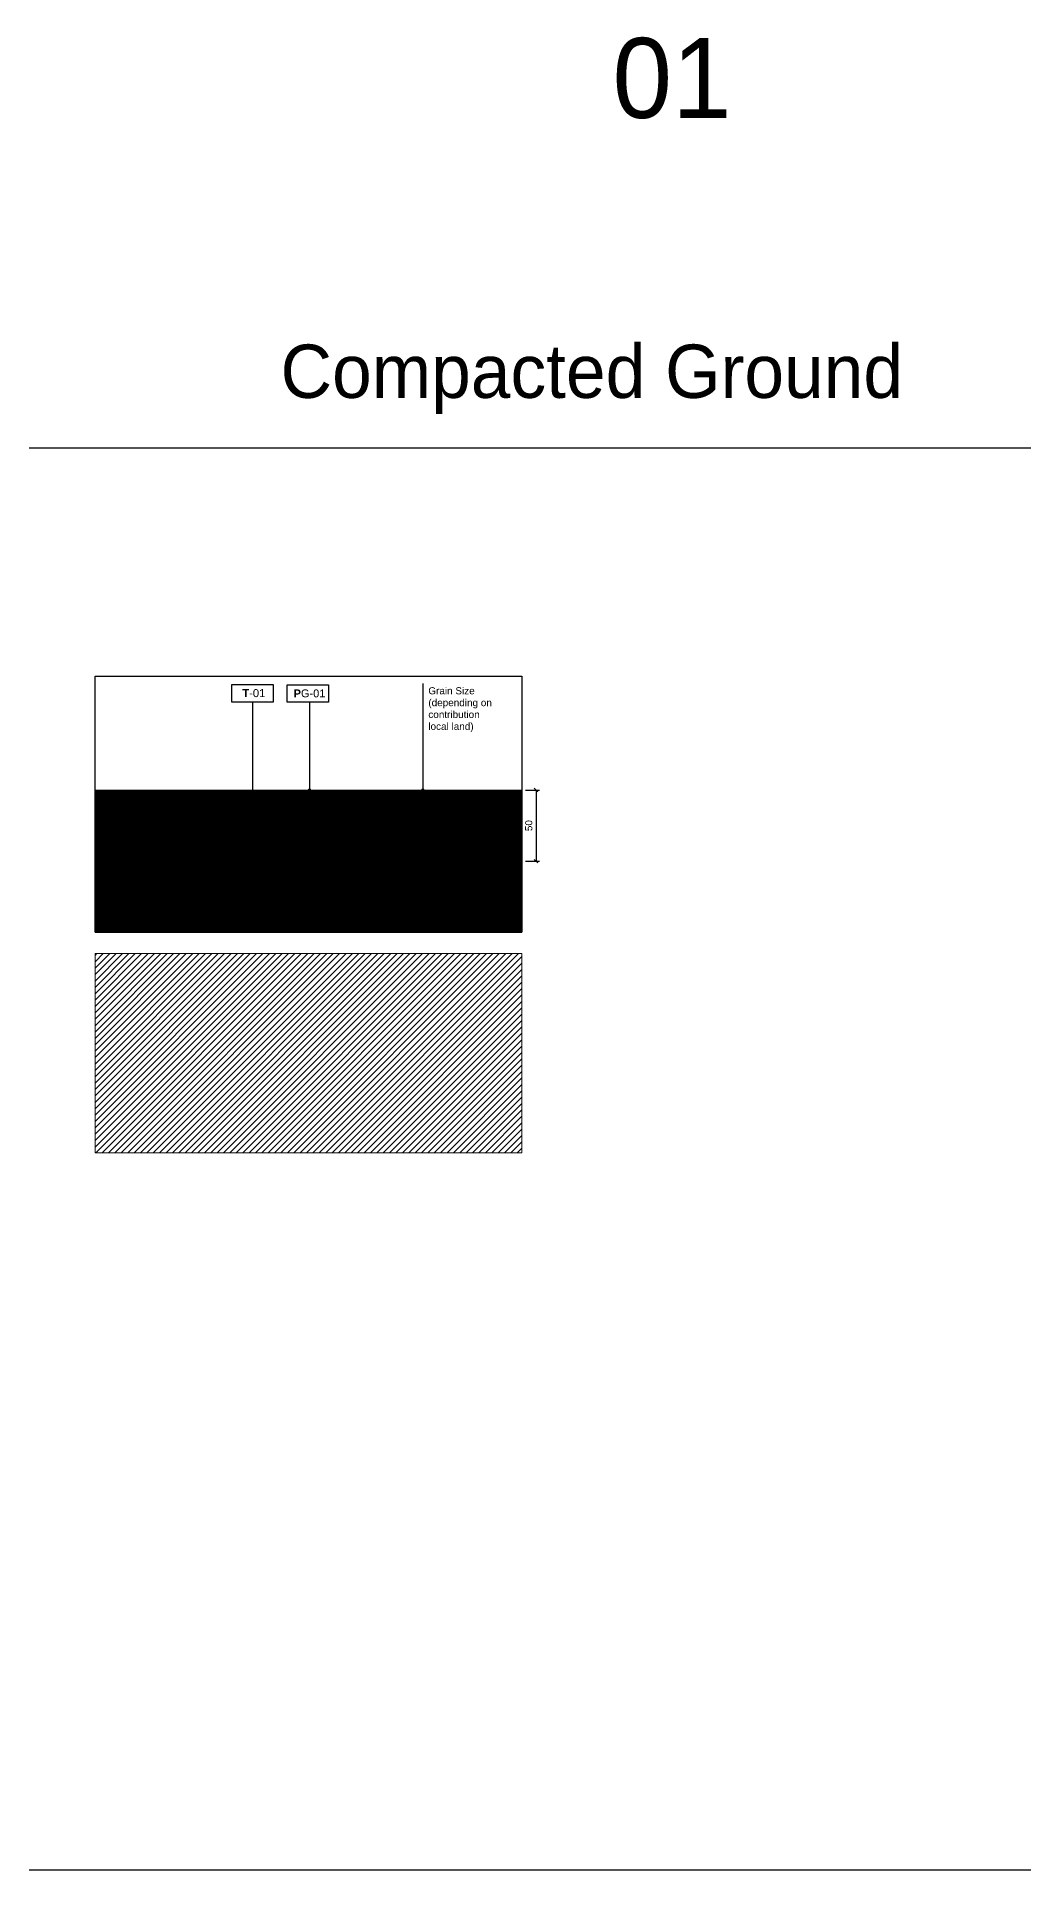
# Model space of a CAD drawing. Header units: metres. Extents: x -325 to 301, y -147 to 149.
# Drawn here: x 171.14 to 178.07, y 123.46 to 136.35 of the extents above; entities that cross this region are included whole.
import ezdxf

# ---------------------------------------------------------------- set-up
doc = ezdxf.new("R2010")
doc.units = ezdxf.units.M
doc.layers.get('Defpoints').update_dxf_attribs({"lineweight": 13})
doc.layers.add('-aux', color=50, linetype='Continuous', plot=False)
doc.layers.add('0-TX-1_25', color=7, linetype='Continuous', true_color=0x3f4f7f)
doc.layers.add('03-TR-Paviment_01_Compacted Ground', color=7, linetype='Continuous', lineweight=5, true_color=0xc5a967)
for name, color, linetype, lineweight in [('1-CM', 7, 'Continuous', 0), ('2-L-secció', 1, 'Continuous', 0), ('3-TR Seleccionat', 44, 'Continuous', 0)]:
    doc.layers.add(name, color=color, linetype=linetype, lineweight=lineweight)
for name, color, linetype in [('A-KEYPLAN_HATCH', 7, 'Continuous'), ('A_TEXT_2', 7, 'Continuous'), ('EIT_0 Llegenda', 7, 'Continuous')]:
    doc.layers.add(name, color=color, linetype=linetype)
doc.styles.add('Arial_4', font='arial.ttf', dxfattribs={"height": 1.8})
doc.styles.get("Standard").update_dxf_attribs({"font": 'arial.ttf'})
doc.styles.add('x-llegenda materials$0$ENGRAVERS', font='TT0586M.TTF')
doc.dimstyles.new('ISO-25', dxfattribs={"dimtxt": 0.1, "dimasz": 0.1, "dimexe": 0.1, "dimexo": 0.1, "dimgap": 0.1, "dimtad": 1, "dimdec": 0, "dimlfac": 100, "dimzin": 9, "dimtxsty": 'Standard', "dimblk": 'OBLIQUE', "dimcen": 0.1, "dimadec": 0, "dimazin": 0, "dimtfac": 1, "dimtdec": 0, "dimtmove": 0, "dimatfit": 3, "dimldrblk": 'OBLIQUE', "dimfxl": 1, "dimarcsym": 0})

# ---------------------------------------------------------------- blocks, each defined once
blk = doc.blocks.new('_Oblique')
at = {"color": 0, "lineweight": -2}
blk.add_line((-0.5, -0.5), (0.5, 0.5), dxfattribs=at)
blk = doc.blocks.new('*D708')
at = {"layer": '0-TX-1_25', "color": 0, "lineweight": -2, "transparency": 16777216}
for p, q in [((174.574, 131.052), (174.674, 131.052)), ((174.649, 131.052), (174.649, 130.552)), ((174.574, 130.552), (174.674, 130.552))]:
    blk.add_line(p, q, dxfattribs=at)
at = {"layer": 'Defpoints', "color": 0, "transparency": 16777216}
for p in [(174.549, 131.052), (174.549, 130.552), (174.649, 130.552)]:
    blk.add_point(p, dxfattribs=at)
at = {"layer": '0-TX-1_25', "color": 0, "lineweight": -2, "transparency": 16777216, "xscale": 0.025, "yscale": 0.025, "zscale": 0.025}
for p, rotation in [((174.649, 131.052), 90), ((174.649, 130.552), 270)]:
    blk.add_blockref('_Oblique', p, dxfattribs=dict(at, rotation=rotation))
at = {"layer": '0-TX-1_25', "color": 0, "transparency": 16777216, "insert": (174.598, 130.802), "char_height": 0.05, "attachment_point": 5, "rotation": 90}
blk.add_mtext('50', dxfattribs=at)
blk = doc.blocks.new('hatch keyplan 2')
at = {"layer": 'A-KEYPLAN_HATCH'}
blk.add_lwpolyline([(0, 0.00548), (0.01287, 0.00548), (0.01287, 0), (0, 0)], close=True, dxfattribs=at)
blk = doc.blocks.new('hatch keyplan')
at = {"layer": 'A-KEYPLAN_HATCH'}
blk.add_blockref('hatch keyplan 2', (1.43058, 0.85215), dxfattribs=at)
blk = doc.blocks.new('PG01')
at = {"layer": 'A-KEYPLAN_HATCH'}
blk.add_blockref('hatch keyplan', (-1.42958, -0.85215), dxfattribs=at)
at = {"layer": 'A-KEYPLAN_HATCH', "insert": (0.00021, 0.00402), "char_height": 0.0024588, "attachment_point": 1, "line_spacing_factor": 0.938532, "style": 'Arial_4'}
blk.add_mtext_dynamic_manual_height_columns('\\pi0.00276;{\\fArial|b1|i0|c0|p34;P}G-01', width=0.0145619, gutter_width=0.015, heights=[0], dxfattribs=at)
blk = doc.blocks.new('POINT')
at = {"layer": '0-TX-1_25'}
h = blk.add_hatch(dxfattribs=at)
h.set_pattern_fill('ANGLE', color=256)
h.set_pattern_definition([(0, (-83.747, -12.726), (0, 6.985), [5.08, -1.905]), (90, (-83.747, -12.726), (-6.985, 4e-16), [5.08, -1.905])])
edge = h.paths.add_edge_path()
edge.add_arc((0, 0), 0.0075, 0, 360)
h = blk.add_hatch(color=256, dxfattribs=at)
h.dxf.hatch_style = 1
edge = h.paths.add_edge_path()
edge.add_arc((0, 0), 0.0075, 0, 360)
blk.add_circle((0, 0), 0.0075, dxfattribs=at)
blk = doc.blocks.new('T-01')
at = {"layer": 'A-KEYPLAN_HATCH'}
blk.add_blockref('hatch keyplan', (-1.43058, -0.85215), dxfattribs=at)
at = {"layer": 'A_TEXT_2', "insert": (-0.0008, 0.00408), "char_height": 0.0025, "attachment_point": 1}
blk.add_mtext_dynamic_manual_height_columns('\\pi0.00405;{\\fArial|b1|i0|c0|p34;T}-01', width=0.0145619, gutter_width=0.015, heights=[0], dxfattribs=at)

msp = doc.modelspace()

# ---------------------------------------------------------------- hatches: boundary and pattern name
at = {"layer": '03-TR-Paviment_01_Compacted Ground'}
h = msp.add_hatch(dxfattribs=at)
h.set_pattern_fill('ANSI31', color=256, scale=0.002, angle=225)
h.paths.add_polyline_path([(174.549, 131.052), (171.549, 131.052), (171.549, 130.552), (174.549, 130.552)])
h = msp.add_hatch(dxfattribs=at)
h.set_pattern_fill('ANSI31', color=256, scale=0.01)
h.set_pattern_definition([(45, (0, -3), (-0.0224506403, 0.0224506403), [])])
h.paths.add_polyline_path([(174.549, 128.502), (171.549, 128.502), (171.549, 129.902), (174.549, 129.902)])
at = {"layer": '3-TR Seleccionat'}
h = msp.add_hatch(dxfattribs=at)
h.set_pattern_fill('ANSI31', color=256, scale=0.002, angle=225, style=0)
h.paths.add_polyline_path([(174.549, 130.052), (174.549, 130.552), (171.549, 130.552), (171.549, 130.052)])

# ---------------------------------------------------------------- linework, layer by layer
at = {"layer": '-aux'}
msp.add_lwpolyline([(160.922, 133.457), (290.922, 133.457), (290.922, 123.457), (160.922, 123.457)], close=True, dxfattribs=at)
for points in [[(171.549, 130.052), (171.549, 131.852), (174.549, 131.852), (174.549, 130.052)], [(171.549, 130.052), (174.549, 130.052)]]:
    msp.add_lwpolyline(points, dxfattribs=at)
at = {"layer": '0-TX-1_25'}
for points in [[(173.854, 131.8), (173.854, 131.052)], [(172.656, 131.67), (172.656, 130.309)], [(173.056, 131.669), (173.056, 131.052)]]:
    msp.add_lwpolyline(points, dxfattribs=at)
at = {"layer": '1-CM'}
for points in [[(171.549, 131.052), (174.549, 131.052)], [(171.549, 130.552), (174.549, 130.552)]]:
    msp.add_lwpolyline(points, dxfattribs=at)
at = {"layer": '2-L-secció'}
for p, q in [((171.549, 131.052), (171.549, 130.052)), ((174.549, 131.052), (174.549, 130.052))]:
    msp.add_line(p, q, dxfattribs=at)
msp.add_lwpolyline([(171.549, 129.902), (174.549, 129.902), (174.549, 128.502), (171.549, 128.502)], close=True, dxfattribs=at)

# ---------------------------------------------------------------- block references
at = {"layer": '0-TX-1_25', "xscale": 22.5, "yscale": 22.5, "zscale": 22.5, "rotation": 359.9589107450755}
msp.add_blockref('T-01', (172.511, 131.67), dxfattribs=at)
at = {"layer": '0-TX-1_25'}
for p in [(173.056, 131.052), (173.853, 131.052), (172.656, 130.309)]:
    msp.add_blockref('POINT', p, dxfattribs=at)
at = {"layer": 'A-KEYPLAN_HATCH', "xscale": 22.4999999999851, "yscale": 22.4999999999851, "zscale": 22.4999999999851}
msp.add_blockref('PG01', (172.878, 131.669), dxfattribs=at)

# ---------------------------------------------------------------- texts
at = {"layer": '0-TX-1_25', "insert": (173.892, 131.775), "char_height": 0.05625, "attachment_point": 1}
msp.add_mtext_dynamic_manual_height_columns('{\\H0.88889x;Grain Size (depending on contribution local land)}', width=0.49611, gutter_width=0.338, heights=[0], dxfattribs=at)
at = {"layer": 'EIT_0 Llegenda', "attachment_point": 1, "style": 'x-llegenda materials$0$ENGRAVERS'}
for s, insert, char_height, width in [('01', (175.187, 136.34), 0.5625, 28.81515), ('Compacted Ground', (172.853, 134.184), 0.375, 19.2101)]:
    msp.add_mtext(s, dxfattribs=dict(at, insert=insert, char_height=char_height, width=width))

# ---------------------------------------------------------------- dimensions: what is measured, and where the dimension line sits
at = {"layer": '0-TX-1_25'}
dim = msp.add_linear_dim(base=(174.649, 130.552), p1=(174.549, 131.052), p2=(174.549, 130.552), angle=90, dimstyle='ISO-25', override={"dimtxt": 0.05, "dimasz": 0.025, "dimexe": 0.025, "dimexo": 0.025, "dimgap": 0.025, "dimblk1": 'Oblique', "dimblk2": 'Oblique', "dimsah": 1, "dimfxl": 0.1, "dimfxlon": 1, "dimarcsym": 1}, dxfattribs=at)
dim.commit()
dim.dimension.update_dxf_attribs({"geometry": '*D708', "text_midpoint": (174.598, 130.802)})

doc.saveas('drawing.dxf')
